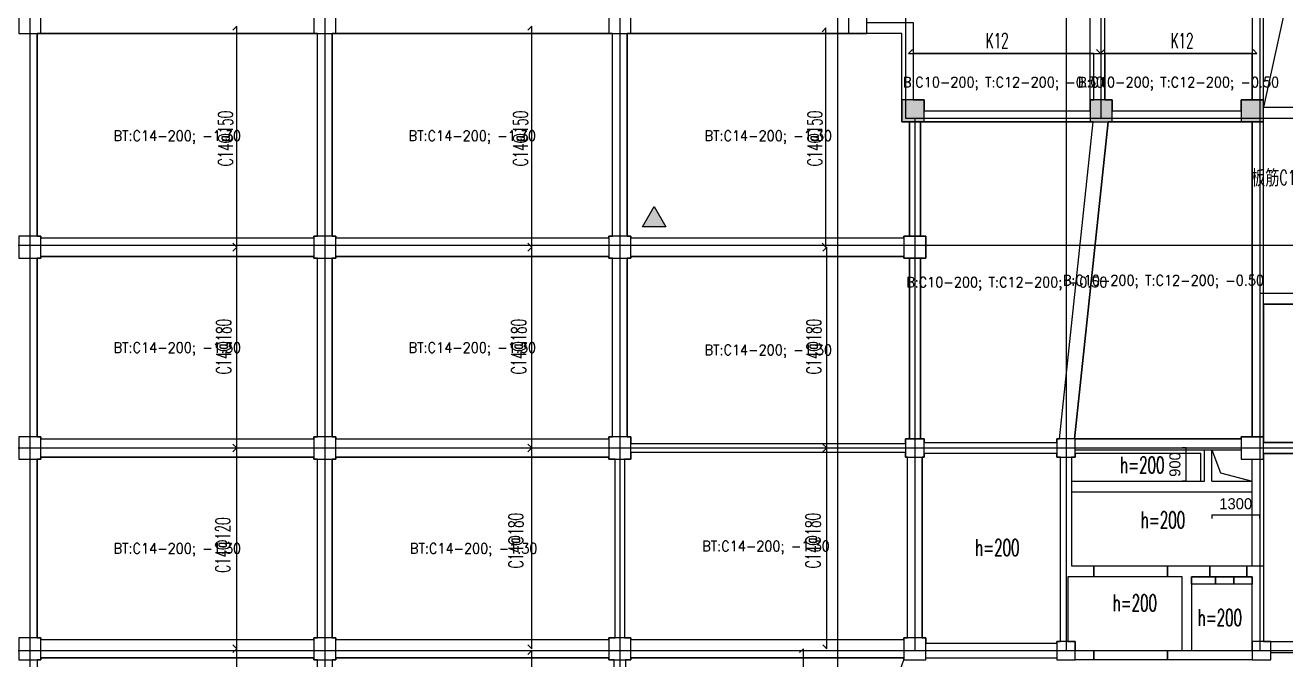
# Model space of a CAD drawing. Header units: millimetres. Extents: x 129427 to 386235, y 419441 to 703525.
# Drawn here: x 320721 to 354905, y 634745 to 651970 of the extents above; entities that cross this region are included whole.
import ezdxf
from ezdxf.enums import TextEntityAlignment as Align

# ---------------------------------------------------------------- set-up
doc = ezdxf.new("R2010")
doc.units = ezdxf.units.MM
doc.header["$LTSCALE"] = 100
for name, color, linetype in [('B-DIM', 1, 'Continuous'), ('B-dote', 253, 'Continuous'), ('B-TEXT', 7, 'Continuous'), ('B-开洞', 7, 'Continuous'), ('B-正筋文字', 7, 'Continuous'), ('B-正筋钢筋', 6, 'Continuous'), ('B-沉降观测点', 5, 'Continuous'), ('COLU', 7, 'Continuous'), ('colu-1层', 6, 'Continuous'), ('colu-主楼', 7, 'Continuous'), ('h填实-1层', 254, 'Continuous'), ('h斜线-墙', 7, 'Continuous'), ('h斜线-柱', 7, 'Continuous'), ('Q-门框', 6, 'Continuous'), ('WALL', 3, 'Continuous'), ('梁', 4, 'Continuous'), ('梁虚线', 4, 'Continuous')]:
    doc.layers.add(name, color=color, linetype=linetype)
doc.layers.add('floor12', color=6, linetype='Continuous', lineweight=0)
doc.layers.add('floor13', color=211, linetype='Continuous', lineweight=0, true_color=0xffaaff)
doc.styles.get("Standard").update_dxf_attribs({"font": 'standard'})
doc.styles.add('汉字', font='汉字')
doc.dimstyles.get("Standard").update_dxf_attribs({"dimtxt": 300, "dimasz": 100, "dimexe": 100, "dimexo": 250, "dimgap": 100, "dimtad": 0, "dimtoh": 1, "dimdec": 0, "dimdsep": 46, "dimcen": 0.09, "dimclrt": 7, "dimadec": 0, "dimazin": 0, "dimtfac": 1, "dimtdec": 4, "dimtofl": 0, "dimtmove": 0, "dimatfit": 3, "dimfxl": 4, "dimfxlon": 1, "dimtolj": 1, "dimtzin": 0, "dimarcsym": 0})

# ---------------------------------------------------------------- blocks, each defined once
blk = doc.blocks.new('*D471')
at = {"layer": 'B-DIM', "color": 0, "linetype": 'ByBlock', "lineweight": -2}
for p, q in [((352203, 640495), (352099, 640495)), ((352199, 639595), (352199, 640495)), ((352203, 639595), (352099, 639595))]:
    blk.add_line(p, q, dxfattribs=at)
for points in [[(352199, 640495), (352216, 640395), (352183, 640395)], [(352199, 639595), (352183, 639695), (352216, 639695)]]:
    blk.add_solid(points, dxfattribs=at)
at = {"layer": 'B-DIM', "color": 7, "linetype": 'Continuous', "lineweight": -2, "insert": (351899, 640045), "char_height": 300, "width": 556.67, "attachment_point": 5, "rotation": 90, "style": '汉字'}
blk.add_mtext('900', dxfattribs=at)
blk = doc.blocks.new('A$C7FDE0673')
at = {"layer": 'B-沉降观测点'}
blk.add_hatch(color=256, dxfattribs=at).paths.add_polyline_path([(318, 551), (0, 0), (636, 0)], flags=0)
blk.add_lwpolyline([(0, 0), (318, 551), (636, 0)], close=True, dxfattribs=at)
blk = doc.blocks.new('*D360')
at = {"layer": 'B-DIM', "color": 0, "linetype": 'ByBlock', "lineweight": -2}
for p, q in [((352896, 638682), (352896, 638578)), ((352896, 638678), (354196, 638678)), ((354196, 638682), (354196, 638578))]:
    blk.add_line(p, q, dxfattribs=at)
for points in [[(352896, 638678), (352996, 638695), (352996, 638661)], [(354196, 638678), (354096, 638661), (354096, 638695)]]:
    blk.add_solid(points, dxfattribs=at)
at = {"layer": 'B-DIM', "color": 7, "linetype": 'Continuous', "lineweight": -2, "insert": (353546, 638978), "char_height": 300, "width": 690, "attachment_point": 5, "style": '汉字'}
blk.add_mtext('1300', dxfattribs=at)

msp = doc.modelspace()

# ---------------------------------------------------------------- hatches: boundary and pattern name
at = {"layer": 'h填实-1层'}
for points in [[(345096.5, 649944.7), (344496.5, 649944.7), (344496.5, 649344.7), (345096.5, 649344.7)], [(350196.5, 649944.7), (349596.5, 649944.7), (349596.5, 649344.7), (350196.5, 649344.7)], [(354296.5, 649944.7), (353696.5, 649944.7), (353696.5, 649344.7), (354296.5, 649344.7)]]:
    msp.add_hatch(color=256, dxfattribs=at).paths.add_polyline_path(points, flags=0)
at = {"layer": 'h斜线-墙'}
h = msp.add_hatch(dxfattribs=at)
h.set_pattern_fill('ANSI31', color=256, scale=40, style=0)
h.set_pattern_definition([])
h.paths.add_polyline_path([(354296.5, 655944.7), (353996.5, 655944.7), (353996.5, 649944.7), (354296.5, 649944.7)], flags=0)
h = msp.add_hatch(dxfattribs=at)
h.set_pattern_fill('ANSI31', color=256, scale=40, style=0)
h.set_pattern_definition([])
h.paths.add_polyline_path([(343546.5, 652044.7), (344796.5, 652044.7), (344796.5, 649944.7), (344496.5, 649944.7), (344496.5, 651744.7), (343546.5, 651744.7)], flags=0)
h = msp.add_hatch(dxfattribs=at)
h.set_pattern_fill('ANSI31', color=256, scale=40, style=0)
h.set_pattern_definition([])
h.paths.add_polyline_path([(344996.5, 649344.7), (344696.5, 649344.7), (344696.5, 646244.7), (344996.5, 646244.7)], flags=0)
h = msp.add_hatch(dxfattribs=at)
h.set_pattern_fill('ANSI31', color=256, scale=40, style=0)
h.set_pattern_definition([])
h.paths.add_polyline_path([(354296.5, 649344.7), (353996.5, 649344.7), (353996.5, 640794.7), (354296.5, 640794.7)], flags=0)
h = msp.add_hatch(dxfattribs=at)
h.set_pattern_fill('ANSI31', color=256, scale=40, style=0)
h.set_pattern_definition([])
h.paths.add_polyline_path([(344996.5, 645644.7), (344696.5, 645644.7), (344696.5, 640744.7), (344996.5, 640744.7)], flags=0)
h = msp.add_hatch(dxfattribs=at)
h.set_pattern_fill('ANSI31', color=256, scale=40, style=0)
h.set_pattern_definition([])
h.paths.add_polyline_path([(337146.5, 640619.7), (344596.5, 640619.7), (344596.5, 640369.7), (337146.5, 640369.7)], flags=0)
h = msp.add_hatch(dxfattribs=at)
h.set_pattern_fill('ANSI31', color=256, scale=40, style=0)
h.set_pattern_definition([])
h.paths.add_polyline_path([(345096.5, 640644.7), (348696.5, 640644.7), (348696.5, 640344.7), (345096.5, 640344.7)], flags=0)
h = msp.add_hatch(dxfattribs=at)
h.set_pattern_fill('ANSI31', color=256, scale=40, style=0)
h.set_pattern_definition([])
h.paths.add_polyline_path([(336721.5, 635344.7), (336721.5, 640194.7), (336971.5, 640194.7), (336971.5, 635344.7)], flags=0)
h = msp.add_hatch(dxfattribs=at)
h.set_pattern_fill('ANSI31', color=256, scale=40, style=0)
h.set_pattern_definition([])
h.paths.add_polyline_path([(348796.5, 640244.7), (349096.5, 640244.7), (349096.5, 637294.7), (349696.5, 637294.7), (349696.5, 636994.7), (348996.5, 636994.7), (348996.5, 635244.7), (348796.5, 635244.7)], flags=0)
h = msp.add_hatch(dxfattribs=at)
h.set_pattern_fill('ANSI31', color=256, scale=40, style=0)
h.set_pattern_definition([])
h.paths.add_polyline_path([(349696.5, 637294.7), (351696.5, 637294.7), (351696.5, 636994.7), (349696.5, 636994.7)], flags=0)
h = msp.add_hatch(dxfattribs=at)
h.set_pattern_fill('ANSI31', color=256, scale=40, style=0)
h.set_pattern_definition([])
h.paths.add_polyline_path([(352096.5, 636994.7), (351696.5, 636994.7), (351696.5, 637294.7), (352846.5, 637294.7), (352846.5, 636994.7), (352346.5, 636994.7), (352346.5, 634994.7), (353996.5, 634994.7), (353996.5, 634744.7), (351696.5, 634744.7), (351696.5, 634994.7), (352096.5, 634994.7)], flags=0)
h = msp.add_hatch(dxfattribs=at)
h.set_pattern_fill('ANSI31', color=256, scale=40, style=0)
h.set_pattern_definition([])
h.paths.add_polyline_path([(352846.5, 637294.7), (353846.5, 637294.7), (353846.5, 636994.7), (352846.5, 636994.7)], flags=0)
h = msp.add_hatch(dxfattribs=at)
h.set_pattern_fill('ANSI31', color=256, scale=40, style=0)
h.set_pattern_definition([])
h.paths.add_polyline_path([(353996.5, 636994.7), (353846.5, 636994.7), (353846.5, 637294.7), (354296.5, 637294.7), (354296.5, 635244.7), (353996.5, 635244.7)], flags=0)
h = msp.add_hatch(dxfattribs=at)
h.set_pattern_fill('ANSI31', color=256, scale=40, style=0)
h.set_pattern_definition([])
h.paths.add_polyline_path([(352996.5, 636794.7), (352346.5, 636794.7), (352346.5, 636994.7), (352996.5, 636994.7)], flags=0)
h = msp.add_hatch(dxfattribs=at)
h.set_pattern_fill('ANSI31', color=256, scale=40, style=0)
h.set_pattern_definition([])
h.paths.add_polyline_path([(352996.5, 636994.7), (353496.5, 636994.7), (353496.5, 636794.7), (352996.5, 636794.7)], flags=0)
h = msp.add_hatch(dxfattribs=at)
h.set_pattern_fill('ANSI31', color=256, scale=40, style=0)
h.set_pattern_definition([])
h.paths.add_polyline_path([(353496.5, 636994.7), (353996.5, 636994.7), (353996.5, 636794.7), (353496.5, 636794.7)], flags=0)
h = msp.add_hatch(dxfattribs=at)
h.set_pattern_fill('ANSI31', color=256, scale=40, style=0)
h.set_pattern_definition([])
h.paths.add_polyline_path([(349696.5, 634744.7), (349196.5, 634744.7), (349196.5, 634994.7), (349696.5, 634994.7)], flags=0)
h = msp.add_hatch(dxfattribs=at)
h.set_pattern_fill('ANSI31', color=256, scale=40, style=0)
h.set_pattern_definition([])
h.paths.add_polyline_path([(349696.5, 634994.7), (351696.5, 634994.7), (351696.5, 634744.7), (349696.5, 634744.7)], flags=0)
at = {"layer": 'h斜线-柱'}
h = msp.add_hatch(dxfattribs=at)
h.set_pattern_fill('ANSI31', color=256, scale=40, style=0)
h.set_pattern_definition([])
h.paths.add_polyline_path([(320546.5, 651744.7), (321146.5, 651744.7), (321146.5, 652344.7), (320546.5, 652344.7)], flags=0)
h = msp.add_hatch(dxfattribs=at)
h.set_pattern_fill('ANSI31', color=256, scale=40, style=0)
h.set_pattern_definition([])
h.paths.add_polyline_path([(328546.5, 651744.7), (329146.5, 651744.7), (329146.5, 652344.7), (328546.5, 652344.7)], flags=0)
h = msp.add_hatch(dxfattribs=at)
h.set_pattern_fill('ANSI31', color=256, scale=40, style=0)
h.set_pattern_definition([])
h.paths.add_polyline_path([(336546.5, 651744.7), (337146.5, 651744.7), (337146.5, 652344.7), (336546.5, 652344.7)], flags=0)
h = msp.add_hatch(dxfattribs=at)
h.set_pattern_fill('ANSI31', color=256, scale=40, style=0)
h.set_pattern_definition([])
h.paths.add_polyline_path([(343046.5, 651744.7), (343546.5, 651744.7), (343546.5, 652244.7), (343046.5, 652244.7)], flags=0)
h = msp.add_hatch(dxfattribs=at)
h.set_pattern_fill('ANSI31', color=256, scale=40, style=0)
h.set_pattern_definition([])
h.paths.add_polyline_path([(320546.5, 645644.7), (321146.5, 645644.7), (321146.5, 646244.7), (320546.5, 646244.7)], flags=0)
h = msp.add_hatch(dxfattribs=at)
h.set_pattern_fill('ANSI31', color=256, scale=40, style=0)
h.set_pattern_definition([])
h.paths.add_polyline_path([(328546.5, 645644.7), (329146.5, 645644.7), (329146.5, 646244.7), (328546.5, 646244.7)], flags=0)
h = msp.add_hatch(dxfattribs=at)
h.set_pattern_fill('ANSI31', color=256, scale=40, style=0)
h.set_pattern_definition([])
h.paths.add_polyline_path([(336546.5, 645644.7), (337146.5, 645644.7), (337146.5, 646244.7), (336546.5, 646244.7)], flags=0)
h = msp.add_hatch(dxfattribs=at)
h.set_pattern_fill('ANSI31', color=256, scale=40, style=0)
h.set_pattern_definition([])
h.paths.add_polyline_path([(344546.5, 645644.7), (345146.5, 645644.7), (345146.5, 646244.7), (344546.5, 646244.7)], flags=0)
h = msp.add_hatch(dxfattribs=at)
h.set_pattern_fill('ANSI31', color=256, scale=40, style=0)
h.set_pattern_definition([])
h.paths.add_polyline_path([(320546.5, 640194.7), (321146.5, 640194.7), (321146.5, 640794.7), (320546.5, 640794.7)], flags=0)
h = msp.add_hatch(dxfattribs=at)
h.set_pattern_fill('ANSI31', color=256, scale=40, style=0)
h.set_pattern_definition([])
h.paths.add_polyline_path([(328546.5, 640194.7), (329146.5, 640194.7), (329146.5, 640794.7), (328546.5, 640794.7)], flags=0)
h = msp.add_hatch(dxfattribs=at)
h.set_pattern_fill('ANSI31', color=256, scale=40, style=0)
h.set_pattern_definition([])
h.paths.add_polyline_path([(336546.5, 640194.7), (337146.5, 640194.7), (337146.5, 640794.7), (336546.5, 640794.7)], flags=0)
h = msp.add_hatch(dxfattribs=at)
h.set_pattern_fill('ANSI31', color=256, scale=40, style=0)
h.set_pattern_definition([])
h.paths.add_polyline_path([(344596.5, 640244.7), (345096.5, 640244.7), (345096.5, 640744.7), (344596.5, 640744.7)], flags=0)
h = msp.add_hatch(dxfattribs=at)
h.set_pattern_fill('ANSI31', color=256, scale=40, style=0)
h.set_pattern_definition([])
h.paths.add_polyline_path([(348696.5, 640244.7), (349196.5, 640244.7), (349196.5, 640744.7), (348696.5, 640744.7)], flags=0)
h = msp.add_hatch(dxfattribs=at)
h.set_pattern_fill('ANSI31', color=256, scale=40, style=0)
h.set_pattern_definition([])
h.paths.add_polyline_path([(354296.5, 640194.7), (354296.5, 640794.7), (353696.5, 640794.7), (353696.5, 640194.7)], flags=0)
h = msp.add_hatch(dxfattribs=at)
h.set_pattern_fill('ANSI31', color=256, scale=40, style=0)
h.set_pattern_definition([])
h.paths.add_polyline_path([(320546.5, 634744.7), (321146.5, 634744.7), (321146.5, 635344.7), (320546.5, 635344.7)], flags=0)
h = msp.add_hatch(dxfattribs=at)
h.set_pattern_fill('ANSI31', color=256, scale=40, style=0)
h.set_pattern_definition([])
h.paths.add_polyline_path([(328546.5, 634744.7), (329146.5, 634744.7), (329146.5, 635344.7), (328546.5, 635344.7)], flags=0)
h = msp.add_hatch(dxfattribs=at)
h.set_pattern_fill('ANSI31', color=256, scale=40, style=0)
h.set_pattern_definition([])
h.paths.add_polyline_path([(336546.5, 634744.7), (337146.5, 634744.7), (337146.5, 635344.7), (336546.5, 635344.7)], flags=0)
h = msp.add_hatch(dxfattribs=at)
h.set_pattern_fill('ANSI31', color=256, scale=40, style=0)
h.set_pattern_definition([])
h.paths.add_polyline_path([(344546.5, 634744.7), (345146.5, 634744.7), (345146.5, 635344.7), (344546.5, 635344.7)], flags=0)
h = msp.add_hatch(dxfattribs=at)
h.set_pattern_fill('ANSI31', color=256, scale=40, style=0)
h.set_pattern_definition([])
h.paths.add_polyline_path([(348696.5, 634744.7), (349196.5, 634744.7), (349196.5, 635244.7), (348696.5, 635244.7)], flags=0)
h = msp.add_hatch(dxfattribs=at)
h.set_pattern_fill('ANSI31', color=256, scale=40, style=0)
h.set_pattern_definition([])
h.paths.add_polyline_path([(353996.5, 634744.7), (354496.5, 634744.7), (354496.5, 635244.7), (353996.5, 635244.7)], flags=0)

# ---------------------------------------------------------------- linework, layer by layer
at = {"layer": 'B-dote'}
for p, q in [((354196.5, 677819.9), (354196.5, 634994.7)), ((344596.5, 673167.5), (344596.5, 649444.7)), ((349896.5, 649444.7), (349896.5, 661144.7)), ((348946.5, 655679.6), (348946.5, 634994.7)), ((320846.5, 655544.7), (320846.5, 623494.7)), ((328846.5, 655237.6), (328846.5, 618194.7)), ((336846.5, 655178.6), (336846.5, 606494.7)), ((342746.5, 655196.4), (342746.5, 618194.7)), ((344596.5, 649444.7), (366927.6, 649444.7)), ((344846.5, 649444.7), (344846.5, 634994.7)), ((191046.5, 645994.7), (366607.1, 645994.7)), ((354196.5, 644694.7), (366750.1, 644694.7)), ((247969.5, 640494.7), (366607.1, 640494.7)), ((236131.7, 634994.7), (366607.1, 634994.7))]:
    msp.add_line(p, q, dxfattribs=at)
at = {"layer": 'B-开洞'}
msp.add_line((358896.5, 670827.7), (354296.5, 649744.7), dxfattribs=at)
msp.add_lwpolyline([(352896.5, 640444.7), (353136.7, 639816.5), (353996.5, 639594.7)], dxfattribs=at)
at = {"layer": 'B-正筋钢筋'}
for points in [[(326351, 646050.8), (326457.1, 645944.7), (326457.1, 651944.7), (326351, 651838.7)], [(334351.1, 646050.8), (334457.1, 645944.7), (334457.1, 651944.7), (334351, 651838.7)], [(342328.3, 646050.8), (342434.3, 645944.7), (342434.3, 651894.7), (342328.2, 651788.7)], [(344782.5, 651308.2), (344676.5, 651202.1), (349878, 651202.1), (349772, 651308.2)], [(349984.1, 651308.2), (349878, 651202.1), (354122.5, 651202.1), (354016.4, 651308.2)], [(326351, 640600.8), (326457.1, 640494.7), (326457.1, 645944.7), (326351, 645838.7)], [(334351.1, 640600.8), (334457.1, 640494.7), (334457.1, 645944.7), (334351, 645838.7)], [(342351.1, 640600.8), (342457.1, 640494.7), (342457.1, 645944.7), (342351, 645838.7)], [(326351, 635150.8), (326457.1, 635044.7), (326457.1, 640494.7), (326351, 640388.7)], [(334351.1, 635150.8), (334457.1, 635044.7), (334457.1, 640494.7), (334351, 640388.7)], [(342351.1, 635150.8), (342457.1, 635044.7), (342457.1, 640494.7), (342351, 640388.7)], [(326351, 629050.8), (326457.1, 628944.7), (326457.1, 635044.7), (326351, 634938.7)], [(334351, 629000.8), (334457.1, 628894.7), (334457.1, 634994.7), (334351, 634888.7)], [(341720.8, 629100.8), (341826.9, 628994.7), (341826.8, 635044.7), (341720.7, 634938.7)]]:
    msp.add_lwpolyline(points, dxfattribs=at)
at = {"layer": 'COLU'}
for points in [[(320546.5, 651744.7), (321146.5, 651744.7), (321146.5, 652344.7), (320546.5, 652344.7)], [(328546.5, 651744.7), (329146.5, 651744.7), (329146.5, 652344.7), (328546.5, 652344.7)], [(336546.5, 651744.7), (337146.5, 651744.7), (337146.5, 652344.7), (336546.5, 652344.7)], [(343046.5, 651744.7), (343546.5, 651744.7), (343546.5, 652244.7), (343046.5, 652244.7)], [(320546.5, 645644.7), (321146.5, 645644.7), (321146.5, 646244.7), (320546.5, 646244.7)], [(328546.5, 645644.7), (329146.5, 645644.7), (329146.5, 646244.7), (328546.5, 646244.7)], [(336546.5, 645644.7), (337146.5, 645644.7), (337146.5, 646244.7), (336546.5, 646244.7)], [(344546.5, 645644.7), (345146.5, 645644.7), (345146.5, 646244.7), (344546.5, 646244.7)], [(320546.5, 640194.7), (321146.5, 640194.7), (321146.5, 640794.7), (320546.5, 640794.7)], [(328546.5, 640194.7), (329146.5, 640194.7), (329146.5, 640794.7), (328546.5, 640794.7)], [(336546.5, 640194.7), (337146.5, 640194.7), (337146.5, 640794.7), (336546.5, 640794.7)], [(344596.5, 640244.7), (345096.5, 640244.7), (345096.5, 640744.7), (344596.5, 640744.7)], [(348696.5, 640244.7), (349196.5, 640244.7), (349196.5, 640744.7), (348696.5, 640744.7)], [(354296.5, 640194.7), (354296.5, 640794.7), (353696.5, 640794.7), (353696.5, 640194.7)], [(320546.5, 634744.7), (321146.5, 634744.7), (321146.5, 635344.7), (320546.5, 635344.7)], [(328546.5, 634744.7), (329146.5, 634744.7), (329146.5, 635344.7), (328546.5, 635344.7)], [(336546.5, 634744.7), (337146.5, 634744.7), (337146.5, 635344.7), (336546.5, 635344.7)], [(344546.5, 634744.7), (345146.5, 634744.7), (345146.5, 635344.7), (344546.5, 635344.7)], [(348696.5, 634744.7), (349196.5, 634744.7), (349196.5, 635244.7), (348696.5, 635244.7)], [(353996.5, 634744.7), (354496.5, 634744.7), (354496.5, 635244.7), (353996.5, 635244.7)]]:
    msp.add_lwpolyline(points, close=True, dxfattribs=at)
at = {"layer": 'colu-1层'}
msp.add_line((344496.5, 649344.7), (344497.7, 649444.7), dxfattribs=at)
for points in [[(345096.5, 649944.7), (344496.5, 649944.7), (344496.5, 649344.7), (345096.5, 649344.7)], [(350196.5, 649944.7), (349596.5, 649944.7), (349596.5, 649344.7), (350196.5, 649344.7)], [(354296.5, 649944.7), (353696.5, 649944.7), (353696.5, 649344.7), (354296.5, 649344.7)]]:
    msp.add_lwpolyline(points, close=True, dxfattribs=at)
at = {"layer": 'colu-主楼'}
for points in [[(345096.5, 649344.7), (345096.5, 649944.7), (344496.5, 649944.7), (344496.5, 649344.7)], [(350196.5, 649344.7), (350196.5, 649944.7), (349596.5, 649944.7), (349596.5, 649344.7)], [(354296.5, 649344.7), (354296.5, 649944.7), (353696.5, 649944.7), (353696.5, 649344.7)]]:
    msp.add_lwpolyline(points, close=True, dxfattribs=at)
at = {"layer": 'floor12'}
for p, q in [((344796.5, 651202.1), (344796.5, 649944.7)), ((349696.5, 651202.1), (344796.5, 651202.1)), ((349696.5, 649944.7), (349696.5, 651202.1)), ((353996.5, 651202.1), (349996.5, 651202.1)), ((349996.5, 651202.1), (349996.5, 649944.7)), ((353996.5, 649944.7), (353996.5, 651202.1)), ((344796.5, 649944.7), (345096.5, 649944.7)), ((345096.5, 649944.7), (345096.5, 649644.7)), ((349596.5, 649644.7), (349596.5, 649944.7)), ((349596.5, 649944.7), (349696.5, 649944.7)), ((349996.5, 649944.7), (350196.5, 649944.7)), ((350196.5, 649944.7), (350196.5, 649644.7)), ((353696.5, 649644.7), (353696.5, 649944.7)), ((353696.5, 649944.7), (353996.5, 649944.7)), ((345096.5, 649644.7), (349596.5, 649644.7)), ((350196.5, 649644.7), (353696.5, 649644.7)), ((345096.5, 649344.7), (344996.5, 649344.7)), ((344996.5, 649344.7), (344996.5, 646244.7)), ((349596.5, 649344.7), (345096.5, 649344.7)), ((345096.5, 649344.7), (345096.5, 649344.7)), ((348771.9, 640744.7), (349684.7, 649344.7)), ((350087, 649344.7), (349174.1, 640744.7)), ((349684.7, 649344.7), (349596.5, 649344.7)), ((349596.5, 649344.7), (349596.5, 649344.7)), ((350196.5, 649344.7), (350087, 649344.7)), ((353696.5, 649344.7), (350196.5, 649344.7)), ((350196.5, 649344.7), (350196.5, 649344.7)), ((353996.5, 649344.7), (353696.5, 649344.7)), ((353696.5, 649344.7), (353696.5, 649344.7)), ((353996.5, 640794.7), (353996.5, 649344.7)), ((344996.5, 646244.7), (345146.5, 646244.7)), ((345146.5, 646244.7), (345146.5, 645644.7)), ((345146.5, 645644.7), (344996.5, 645644.7)), ((344996.5, 645644.7), (344996.5, 640744.7)), ((344996.5, 640744.7), (345096.5, 640744.7)), ((345096.5, 640744.7), (345096.5, 640644.7)), ((345096.5, 640644.7), (348696.5, 640644.7)), ((348696.5, 640644.7), (348696.5, 640744.7)), ((348696.5, 640744.7), (348771.9, 640744.7)), ((349174.1, 640744.7), (349196.5, 640744.7)), ((349196.5, 640744.7), (353696.5, 640744.7)), ((353696.5, 640744.7), (353696.5, 640794.7)), ((353696.5, 640794.7), (353996.5, 640794.7))]:
    msp.add_line(p, q, dxfattribs=at)
at = {"layer": 'floor13'}
for p, q in [((321146.5, 651744.7), (321046.5, 651744.7)), ((321046.5, 651744.7), (321046.5, 646244.7)), ((328546.5, 651744.7), (321146.5, 651744.7)), ((328646.5, 651744.7), (328546.5, 651744.7)), ((328646.5, 646244.7), (328646.5, 651744.7)), ((329146.5, 651744.7), (329046.5, 651744.7)), ((329046.5, 651744.7), (329046.5, 646244.7)), ((336546.5, 651744.7), (329146.5, 651744.7)), ((336646.5, 651744.7), (336546.5, 651744.7)), ((336646.5, 646244.7), (336646.5, 651744.7)), ((337146.5, 651744.7), (337046.5, 651744.7)), ((337046.5, 651744.7), (337046.5, 646244.7)), ((343046.5, 651744.7), (337146.5, 651744.7)), ((343546.5, 651744.7), (343046.5, 651744.7)), ((344496.5, 651744.7), (343546.5, 651744.7)), ((344496.5, 649944.7), (344496.5, 651744.7)), ((344496.5, 649344.7), (344496.5, 649944.7)), ((344696.5, 649344.7), (344496.5, 649344.7)), ((344696.5, 646244.7), (344696.5, 649344.7)), ((321046.5, 646244.7), (321146.5, 646244.7)), ((321146.5, 646244.7), (321146.5, 646194.7)), ((321146.5, 646194.7), (328546.5, 646194.7)), ((328546.5, 646194.7), (328546.5, 646244.7)), ((328546.5, 646244.7), (328646.5, 646244.7)), ((329046.5, 646244.7), (329146.5, 646244.7)), ((329146.5, 646244.7), (329146.5, 646194.7)), ((329146.5, 646194.7), (336546.5, 646194.7)), ((336546.5, 646194.7), (336546.5, 646244.7)), ((336546.5, 646244.7), (336646.5, 646244.7)), ((337046.5, 646244.7), (337146.5, 646244.7)), ((337146.5, 646244.7), (337146.5, 646194.7)), ((337146.5, 646194.7), (344546.5, 646194.7)), ((344546.5, 646194.7), (344546.5, 646244.7)), ((344546.5, 646244.7), (344696.5, 646244.7)), ((321146.5, 645644.7), (321046.5, 645644.7)), ((321046.5, 645644.7), (321046.5, 640794.7)), ((328546.5, 645694.7), (321146.5, 645694.7)), ((321146.5, 645694.7), (321146.5, 645644.7)), ((328546.5, 645644.7), (328546.5, 645694.7)), ((328646.5, 645644.7), (328546.5, 645644.7)), ((328646.5, 640794.7), (328646.5, 645644.7)), ((329146.5, 645644.7), (329046.5, 645644.7)), ((329046.5, 645644.7), (329046.5, 640794.7)), ((336546.5, 645694.7), (329146.5, 645694.7)), ((329146.5, 645694.7), (329146.5, 645644.7)), ((336546.5, 645644.7), (336546.5, 645694.7)), ((336646.5, 645644.7), (336546.5, 645644.7)), ((336646.5, 640794.7), (336646.5, 645644.7)), ((337146.5, 645644.7), (337046.5, 645644.7)), ((337046.5, 645644.7), (337046.5, 640794.7)), ((344546.5, 645694.7), (337146.5, 645694.7)), ((337146.5, 645694.7), (337146.5, 645644.7)), ((344546.5, 645644.7), (344546.5, 645694.7)), ((344696.5, 645644.7), (344546.5, 645644.7)), ((344696.5, 640744.7), (344696.5, 645644.7)), ((356529.3, 644394.7), (354296.5, 644394.7)), ((354296.5, 644394.7), (354296.5, 640794.7)), ((321046.5, 640794.7), (321146.5, 640794.7)), ((321146.5, 640794.7), (321146.5, 640744.7)), ((321146.5, 640744.7), (328546.5, 640744.7)), ((328546.5, 640744.7), (328546.5, 640794.7)), ((328546.5, 640794.7), (328646.5, 640794.7)), ((329046.5, 640794.7), (329146.5, 640794.7)), ((329146.5, 640794.7), (329146.5, 640744.7)), ((329146.5, 640744.7), (336546.5, 640744.7)), ((336546.5, 640744.7), (336546.5, 640794.7)), ((336546.5, 640794.7), (336646.5, 640794.7)), ((337046.5, 640794.7), (337146.5, 640794.7)), ((337146.5, 640794.7), (337146.5, 640619.7)), ((337146.5, 640619.7), (344596.5, 640619.7)), ((344596.5, 640619.7), (344596.5, 640744.7)), ((344596.5, 640744.7), (344696.5, 640744.7)), ((354296.5, 640794.7), (354296.5, 640644.7)), ((354296.5, 640644.7), (358896.5, 640644.7)), ((344596.5, 640369.7), (337146.5, 640369.7)), ((337146.5, 640369.7), (337146.5, 640194.7)), ((344596.5, 640244.7), (344596.5, 640369.7)), ((348696.5, 640344.7), (345096.5, 640344.7)), ((345096.5, 640344.7), (345096.5, 640244.7)), ((348696.5, 640244.7), (348696.5, 640344.7)), ((352596.5, 640344.7), (349196.5, 640344.7)), ((349196.5, 640344.7), (349196.5, 640244.7)), ((352596.5, 639594.7), (352596.5, 640344.7)), ((358896.5, 640344.7), (354296.5, 640344.7)), ((354296.5, 640344.7), (354296.5, 640194.7)), ((321146.5, 640194.7), (321046.5, 640194.7)), ((321046.5, 640194.7), (321046.5, 635344.7)), ((328546.5, 640244.7), (321146.5, 640244.7)), ((321146.5, 640244.7), (321146.5, 640194.7)), ((328546.5, 640194.7), (328546.5, 640244.7)), ((328646.5, 640194.7), (328546.5, 640194.7)), ((328646.5, 635344.7), (328646.5, 640194.7)), ((329146.5, 640194.7), (329046.5, 640194.7)), ((329046.5, 640194.7), (329046.5, 635344.7)), ((336546.5, 640244.7), (329146.5, 640244.7)), ((329146.5, 640244.7), (329146.5, 640194.7)), ((336546.5, 640194.7), (336546.5, 640244.7)), ((336721.5, 640194.7), (336546.5, 640194.7)), ((336721.5, 635344.7), (336721.5, 640194.7)), ((337146.5, 640194.7), (336971.5, 640194.7)), ((336971.5, 640194.7), (336971.5, 635344.7)), ((344646.5, 640244.7), (344596.5, 640244.7)), ((344646.5, 635344.7), (344646.5, 640244.7)), ((345096.5, 640244.7), (345046.5, 640244.7)), ((345046.5, 640244.7), (345046.5, 635344.7)), ((348796.5, 640244.7), (348696.5, 640244.7)), ((348796.5, 635244.7), (348796.5, 640244.7)), ((349196.5, 640244.7), (349096.5, 640244.7)), ((349096.5, 640244.7), (349096.5, 639594.7)), ((354296.5, 640194.7), (354296.5, 637294.7)), ((349096.5, 639594.7), (352596.5, 639594.7)), ((352596.5, 639294.7), (349096.5, 639294.7)), ((349096.5, 639294.7), (349096.5, 637294.7)), ((352896.5, 639294.7), (352596.5, 639294.7)), ((353996.5, 639294.7), (352896.5, 639294.7)), ((353996.5, 637294.7), (353996.5, 639294.7)), ((349096.5, 637294.7), (349696.5, 637294.7)), ((349696.5, 637294.7), (351696.5, 637294.7)), ((351696.5, 637294.7), (352846.5, 637294.7)), ((352846.5, 637294.7), (353846.5, 637294.7)), ((353846.5, 637294.7), (353996.5, 637294.7)), ((354296.5, 637294.7), (354296.5, 637294.7)), ((354296.5, 637294.7), (354296.5, 635244.7)), ((349696.5, 636994.7), (348996.5, 636994.7)), ((348996.5, 636994.7), (348996.5, 635244.7)), ((351696.5, 636994.7), (349696.5, 636994.7)), ((352096.5, 636994.7), (351696.5, 636994.7)), ((352096.5, 634994.7), (352096.5, 636994.7)), ((352996.5, 636794.7), (352346.5, 636794.7)), ((352346.5, 636794.7), (352346.5, 634994.7)), ((353496.5, 636794.7), (352996.5, 636794.7)), ((353996.5, 636794.7), (353496.5, 636794.7)), ((353996.5, 635244.7), (353996.5, 636794.7)), ((321046.5, 635344.7), (321146.5, 635344.7)), ((321146.5, 635344.7), (321146.5, 635294.7)), ((321146.5, 635294.7), (328546.5, 635294.7)), ((328546.5, 635294.7), (328546.5, 635344.7)), ((328546.5, 635344.7), (328646.5, 635344.7)), ((329046.5, 635344.7), (329146.5, 635344.7)), ((329146.5, 635344.7), (329146.5, 635294.7)), ((329146.5, 635294.7), (336546.5, 635294.7)), ((336546.5, 635294.7), (336546.5, 635344.7)), ((336546.5, 635344.7), (336721.5, 635344.7)), ((336971.5, 635344.7), (337146.5, 635344.7)), ((337146.5, 635344.7), (337146.5, 635294.7)), ((337146.5, 635294.7), (344546.5, 635294.7)), ((344546.5, 635294.7), (344546.5, 635344.7)), ((344546.5, 635344.7), (344646.5, 635344.7)), ((345046.5, 635344.7), (345146.5, 635344.7)), ((345146.5, 635344.7), (345146.5, 635194.7)), ((345146.5, 635194.7), (348696.5, 635194.7)), ((348696.5, 635194.7), (348696.5, 635244.7)), ((348696.5, 635244.7), (348796.5, 635244.7)), ((348996.5, 635244.7), (349196.5, 635244.7)), ((349196.5, 635244.7), (349196.5, 634994.7)), ((353996.5, 634994.7), (353996.5, 635244.7)), ((354296.5, 635244.7), (354496.5, 635244.7)), ((354496.5, 635244.7), (354496.5, 635244.7)), ((354496.5, 635244.7), (358746.5, 635244.7)), ((328546.5, 634794.7), (321146.5, 634794.7)), ((321146.5, 634794.7), (321146.5, 634744.7)), ((328546.5, 634744.7), (328546.5, 634794.7)), ((329146.5, 634794.7), (329146.5, 634744.7)), ((336546.5, 634794.7), (329146.5, 634794.7)), ((336546.5, 634744.7), (336546.5, 634794.7)), ((337146.5, 634794.7), (337146.5, 634744.7)), ((344546.5, 634794.7), (337146.5, 634794.7)), ((344546.5, 634746.4), (344546.5, 634794.7)), ((349196.5, 634994.7), (349696.5, 634994.7)), ((349696.5, 634994.7), (351696.5, 634994.7)), ((351696.5, 634994.7), (352096.5, 634994.7)), ((352346.5, 634994.7), (353996.5, 634994.7)), ((321146.5, 634744.7), (321046.5, 634744.7)), ((321046.5, 634744.7), (321046.5, 629244.7)), ((328646.5, 634744.7), (328546.5, 634744.7)), ((328646.5, 629244.7), (328646.5, 634744.7)), ((329146.5, 634744.7), (329046.5, 634744.7)), ((329046.5, 634744.7), (329046.5, 629244.7)), ((336696.5, 634744.7), (336546.5, 634744.7)), ((336696.5, 629244.7), (336696.5, 634744.7)), ((337146.5, 634744.7), (336996.5, 634744.7)), ((336996.5, 634744.7), (336996.5, 629244.7)), ((342571.5, 629244.7), (344546.5, 634746.4))]:
    msp.add_line(p, q, dxfattribs=at)
at = {"layer": 'Q-门框'}
for points in [[(349696.5, 637294.7), (351696.5, 637294.7), (351696.5, 636994.7), (349696.5, 636994.7)], [(352846.5, 637294.7), (353846.5, 637294.7), (353846.5, 636994.7), (352846.5, 636994.7)], [(352996.5, 636994.7), (353496.5, 636994.7), (353496.5, 636794.7), (352996.5, 636794.7)], [(349696.5, 634994.7), (351696.5, 634994.7), (351696.5, 634744.7), (349696.5, 634744.7)]]:
    msp.add_lwpolyline(points, close=True, dxfattribs=at)
at = {"layer": 'WALL'}
for points in [[(354296.5, 655944.7), (353996.5, 655944.7), (353996.5, 649944.7), (354296.5, 649944.7)], [(344996.5, 649344.7), (344696.5, 649344.7), (344696.5, 646244.7), (344996.5, 646244.7)], [(354296.5, 649344.7), (353996.5, 649344.7), (353996.5, 640794.7), (354296.5, 640794.7)], [(344996.5, 645644.7), (344696.5, 645644.7), (344696.5, 640744.7), (344996.5, 640744.7)], [(337146.5, 640619.7), (344596.5, 640619.7), (344596.5, 640369.7), (337146.5, 640369.7)], [(345096.5, 640644.7), (348696.5, 640644.7), (348696.5, 640344.7), (345096.5, 640344.7)], [(336721.5, 635344.7), (336721.5, 640194.7), (336971.5, 640194.7), (336971.5, 635344.7)], [(348796.5, 640244.7), (349096.5, 640244.7), (349096.5, 637294.7), (349696.5, 637294.7), (349696.5, 636994.7), (348996.5, 636994.7), (348996.5, 635244.7), (348796.5, 635244.7)], [(352096.5, 636994.7), (351696.5, 636994.7), (351696.5, 637294.7), (352846.5, 637294.7), (352846.5, 636994.7), (352346.5, 636994.7), (352346.5, 634994.7), (353996.5, 634994.7), (353996.5, 634744.7), (351696.5, 634744.7), (351696.5, 634994.7), (352096.5, 634994.7)], [(352996.5, 636794.7), (352346.5, 636794.7), (352346.5, 636994.7), (352996.5, 636994.7)], [(353496.5, 636994.7), (353996.5, 636994.7), (353996.5, 636794.7), (353496.5, 636794.7)]]:
    msp.add_lwpolyline(points, close=True, dxfattribs=at)
for points in [[(343546.5, 652044.7), (344796.5, 652044.7), (344796.5, 649944.7), (344496.5, 649944.7), (344496.5, 651744.7), (343546.5, 651744.7), (343546.5, 652044.7)], [(353996.5, 636994.7), (353846.5, 636994.7), (353846.5, 637294.7), (354296.5, 637294.7), (354296.5, 635244.7), (353996.5, 635244.7), (353996.5, 636994.7)], [(349696.5, 634744.7), (349196.5, 634744.7), (349196.5, 634994.7), (349696.5, 634994.7), (349696.5, 634744.7)]]:
    msp.add_lwpolyline(points, dxfattribs=at)
at = {"layer": '梁'}
for p, q in [((354296.5, 649744.7), (358896.5, 649744.7)), ((354296.5, 649444.7), (358896.5, 649444.7)), ((354296.5, 644394.7), (358896.5, 644394.7)), ((349196.5, 640444.7), (353696.5, 640444.7)), ((352896.5, 639594.7), (352896.5, 640444.7)), ((353996.5, 639594.7), (353996.5, 640194.7)), ((352896.5, 639594.7), (353996.5, 639594.7)), ((352896.5, 639294.7), (352596.5, 639294.7))]:
    msp.add_line(p, q, dxfattribs=at)
at = {"layer": '梁虚线'}
for p, q in [((349596.5, 649944.7), (349596.5, 655944.7)), ((349996.5, 649944.7), (349996.5, 655944.7)), ((321046.5, 646244.7), (321046.5, 651744.7)), ((321146.5, 651744.7), (328546.5, 651744.7)), ((328646.5, 646244.7), (328646.5, 651744.7)), ((329046.5, 646244.7), (329046.5, 651744.7)), ((329146.5, 651744.7), (336546.5, 651744.7)), ((336646.5, 646244.7), (336646.5, 651744.7)), ((337046.5, 646244.7), (337046.5, 651744.7)), ((337146.5, 651744.7), (343046.5, 651744.7)), ((345096.5, 649644.7), (349596.5, 649644.7)), ((350196.5, 649644.7), (353696.5, 649644.7)), ((345096.5, 649344.7), (349596.5, 649344.7)), ((348771.9, 640744.7), (349684.7, 649344.7)), ((349174.1, 640744.7), (350087, 649344.7)), ((350196.5, 649344.7), (353696.5, 649344.7)), ((321146.5, 646194.7), (328546.5, 646194.7)), ((329146.5, 646194.7), (336546.5, 646194.7)), ((337146.5, 646194.7), (344546.5, 646194.7)), ((321046.5, 640794.7), (321046.5, 645644.7)), ((321146.5, 645694.7), (328546.5, 645694.7)), ((328646.5, 640794.7), (328646.5, 645644.7)), ((329046.5, 640794.7), (329046.5, 645644.7)), ((329146.5, 645694.7), (336546.5, 645694.7)), ((336646.5, 640794.7), (336646.5, 645644.7)), ((337046.5, 640794.7), (337046.5, 645644.7)), ((337146.5, 645694.7), (344546.5, 645694.7)), ((354296.5, 644694.7), (358896.5, 644694.7)), ((321146.5, 640744.7), (328546.5, 640744.7)), ((329146.5, 640744.7), (336546.5, 640744.7)), ((353696.5, 640744.7), (349196.5, 640744.7)), ((358896.5, 640644.7), (354296.5, 640644.7)), ((352696.5, 639594.7), (352696.5, 640444.7)), ((354296.5, 640344.7), (358896.5, 640344.7)), ((321046.5, 635344.7), (321046.5, 640194.7)), ((321146.5, 640244.7), (328546.5, 640244.7)), ((328646.5, 635344.7), (328646.5, 640194.7)), ((329046.5, 635344.7), (329046.5, 640194.7)), ((329146.5, 640244.7), (336546.5, 640244.7)), ((344646.5, 635344.7), (344646.5, 640244.7)), ((345046.5, 635344.7), (345046.5, 640244.7)), ((354296.5, 640194.7), (354296.5, 637294.7)), ((349096.5, 639594.7), (352696.5, 639594.7)), ((353996.5, 637294.7), (353996.5, 639594.7)), ((352596.5, 639294.7), (349096.5, 639294.7)), ((353996.5, 639294.7), (352896.5, 639294.7)), ((321146.5, 635294.7), (328546.5, 635294.7)), ((329146.5, 635294.7), (336546.5, 635294.7)), ((337146.5, 635294.7), (344546.5, 635294.7)), ((345146.5, 635194.7), (348696.5, 635194.7)), ((354496.5, 635244.7), (358746.5, 635244.7)), ((321146.5, 634794.7), (328546.5, 634794.7)), ((329146.5, 634794.7), (336546.5, 634794.7)), ((337146.5, 634794.7), (344546.5, 634794.7)), ((345146.5, 634794.7), (348696.5, 634794.7)), ((354496.5, 634944.7), (358746.5, 634944.7)), ((342571.5, 629244.7), (344546, 634745.1))]:
    msp.add_line(p, q, dxfattribs=at)

# ---------------------------------------------------------------- block references
at = {"layer": 'B-沉降观测点'}
msp.add_blockref('A$C7FDE0673', (337461.2, 646500.3), dxfattribs=at)

# ---------------------------------------------------------------- texts
at = {"layer": 'B-TEXT', "width": 0.7}
msp.add_text('板筋C14@200双面双向拉通', height=400, rotation=360, dxfattribs=at).set_placement((358640.4, 647513.6), align=Align.BOTTOM_RIGHT)
at = {"layer": 'B-正筋文字', "width": 0.65}
for s, rotation, p in [('K12', 360, (346767.5, 651350.2)), ('K12', 360, (351782.8, 651350.2)), ('C14@150', 90, (326355.5, 648142.6)), ('C14@150', 90, (334355.5, 648142.7)), ('C14@150', 90, (342332.7, 648142.7)), ('C14@180', 90, (326303.6, 642493.5)), ('C14@180', 90, (334303.6, 642493.5)), ('C14@180', 90, (342303.6, 642493.5)), ('C14@120', 90, (326278.9, 637108.2)), ('C14@180', 90, (334226.1, 637227.1)), ('C14@180', 90, (342284.1, 637227.6))]:
    msp.add_text(s, height=400, rotation=rotation, dxfattribs=at).set_placement(p)
at = {"layer": 'floor12'}
for p in [(347246.5, 650423.4), (351996.5, 650423.4), (347340.6, 644994.7), (351585.3, 645044.7)]:
    msp.add_text('B:C10-200; T:C12-200; -0.50', height=280, dxfattribs=at).set_placement(p, align=Align.MIDDLE_CENTER)
at = {"layer": 'floor13'}
for p in [(324846.5, 648969.7), (332846.5, 648969.7), (340871.5, 648969.7), (324846.5, 643219.7), (332846.5, 643219.7), (340871.5, 643157.2), (324846.5, 637769.7), (332884, 637769.7), (340809, 637832.2)]:
    msp.add_text('BT:C14-200; -1.30', height=280, dxfattribs=at).set_placement(p, align=Align.MIDDLE_CENTER)
at = {"layer": 'floor13', "width": 0.65}
for p in [(350414.4, 639808.2), (350976.5, 638316.1), (350211.3, 636063.8), (352517.1, 635666.5)]:
    msp.add_text('h=200', height=450, rotation=360, dxfattribs=at).set_placement(p)
msp.add_text('h=200', height=450, dxfattribs=at).set_placement((346483.6, 637567.5))

# ---------------------------------------------------------------- dimensions: what is measured, and where the dimension line sits
at = {"layer": 'B-DIM'}
dim = msp.add_linear_dim(base=(352199.2, 640494.7), p1=(352611.1, 639594.7), p2=(352611.1, 640494.7), angle=90, dimstyle='Standard', dxfattribs=at)
dim.commit()
dim.dimension.update_dxf_attribs({"geometry": '*D471', "text_midpoint": (351899.2, 640044.7)})
dim = msp.add_linear_dim(base=(354196.5, 638677.9), p1=(352896.5, 639594.7), p2=(354196.5, 639594.7), dimstyle='Standard', dxfattribs=at)
dim.commit()
dim.dimension.update_dxf_attribs({"geometry": '*D360', "text_midpoint": (353546.5, 638977.9)})

doc.saveas('drawing.dxf')
